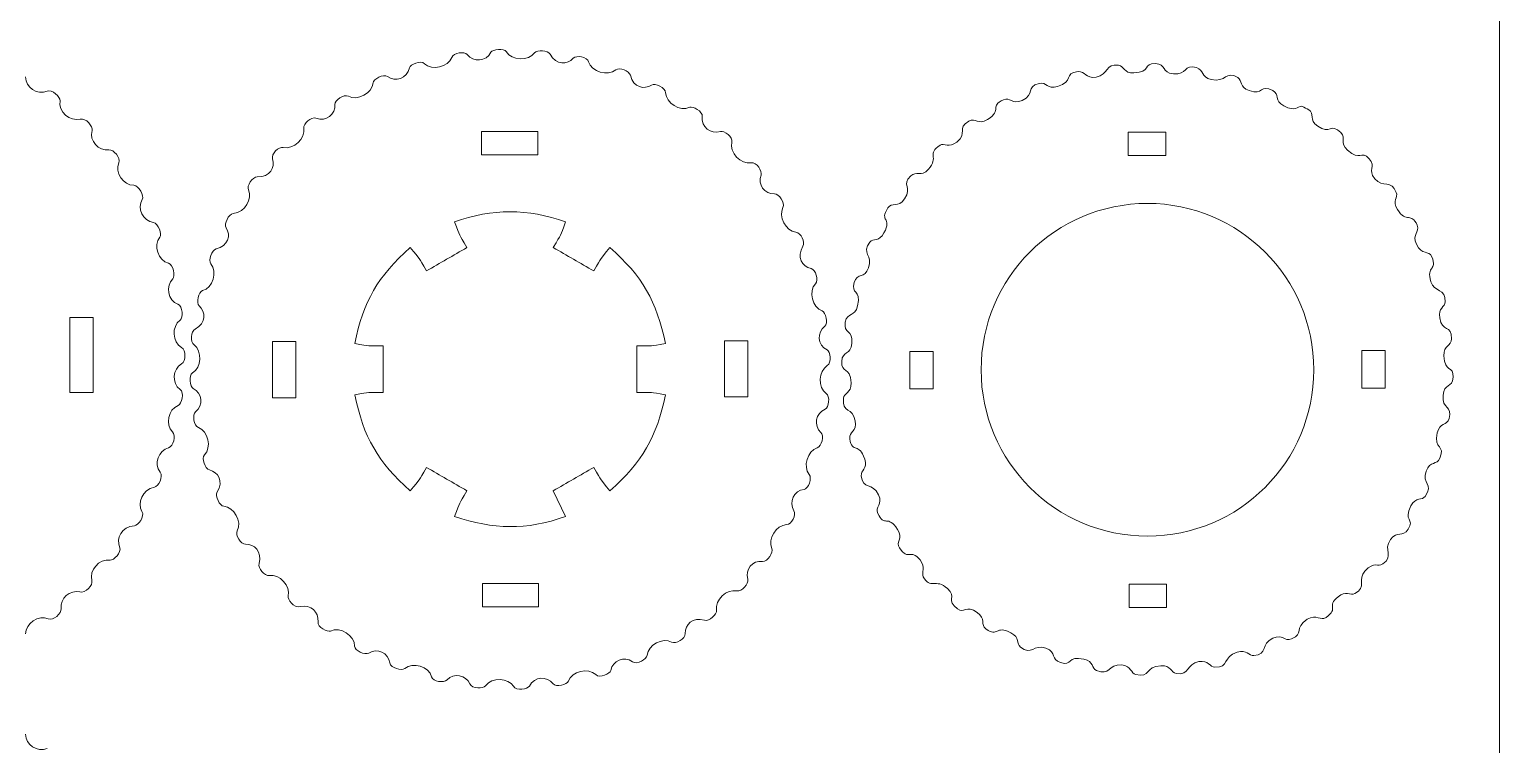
# Model space of a CAD drawing. Header units: centimetres. Extents: x -58 to 58, y -52 to 52.
# Drawn here: x -7.61 to 11.43, y 27.46 to 36.72 of the extents above; entities that cross this region are included whole.
import ezdxf

# ---------------------------------------------------------------- set-up
doc = ezdxf.new("R2010")
doc.units = ezdxf.units.CM
doc.header["$MEASUREMENT"] = 0
doc.layers.add('Camada 1', color=7, linetype='Continuous')

msp = doc.modelspace()

# ---------------------------------------------------------------- linework, layer by layer
at = {"layer": 'Camada 1', "color": 5, "lineweight": 9}
msp.add_open_spline([(11.4264, 51.17008), (11.4264, 51.17008), (11.4264, 1.18999), (11.4264, 1.18999)], degree=3, dxfattribs=at)
at = {"layer": 'Camada 1', "color": 3, "lineweight": 9}
for points in [[(-1.94339, 36.39915), (-1.97679, 36.44369), (-2.12294, 36.41867), (-2.14357, 36.36204)], [(-1.63792, 36.42715), (-1.69721, 36.30781), (-1.86333, 36.29239), (-1.94339, 36.39915)], [(-1.43721, 36.43616), (-1.46257, 36.48091), (-1.61662, 36.47001), (-1.63792, 36.42715)], [(-1.0719, 36.41947), (-1.14845, 36.31029), (-1.36961, 36.31683), (-1.43721, 36.43616)], [(-0.86952, 36.40357), (-0.89699, 36.45436), (-1.03925, 36.46605), (-1.0719, 36.41947)], [(-0.57076, 36.35004), (-0.64638, 36.26708), (-0.79092, 36.25824), (-0.86952, 36.40357)], [(-0.3711, 36.30552), (-0.38851, 36.36745), (-0.53174, 36.39285), (-0.57076, 36.35004)], [(-2.69147, 36.22557), (-2.72195, 36.08582), (-2.87493, 36.0386), (-2.97594, 36.1135)], [(-2.49706, 36.27989), (-2.54873, 36.32958), (-2.68233, 36.26747), (-2.69147, 36.22557)], [(-2.14357, 36.36204), (-2.18926, 36.23665), (-2.40075, 36.18727), (-2.49706, 36.27989)], [(-0.02029, 36.19876), (-0.12286, 36.11137), (-0.33465, 36.17576), (-0.3711, 36.30552)], [(0.16893, 36.13056), (0.15606, 36.18392), (0.0283, 36.24014), (-0.02029, 36.19876)], [(5.96748, 36.17725), (5.77509, 36.15404), (5.91812, 36.05148), (5.7021, 35.9838)], [(6.20059, 36.10649), (6.0591, 36.08138), (6.06866, 36.18945), (5.96748, 36.17725)], [(6.49272, 36.25904), (6.31351, 36.28852), (6.37012, 36.13659), (6.20059, 36.10649)], [(6.69041, 36.16023), (6.55623, 36.15469), (6.56555, 36.24705), (6.49272, 36.25904)], [(6.96888, 36.28043), (6.80636, 36.28781), (6.91463, 36.16949), (6.69041, 36.16023)], [(7.20193, 36.14963), (7.04431, 36.16401), (7.1127, 36.27391), (6.96888, 36.28043)], [(7.50218, 36.229), (7.3329, 36.27968), (7.38683, 36.13277), (7.20193, 36.14963)], [(7.69024, 36.07471), (7.55024, 36.1061), (7.60234, 36.19901), (7.50218, 36.229)], [(8.03675, 36.09934), (7.87732, 36.19911), (7.88708, 36.03057), (7.69024, 36.07471)], [(-7.38506, 35.92273), (-7.50783, 35.86704), (-7.66723, 35.97357), (-7.66284, 36.1082)], [(-3.1624, 36.03226), (-3.17179, 35.89693), (-3.36625, 35.79375), (-3.48299, 35.85773)], [(-2.97594, 36.1135), (-3.02707, 36.15141), (-3.15909, 36.08002), (-3.1624, 36.03226)], [(0.44405, 36.00252), (0.34972, 35.94103), (0.20798, 35.96874), (0.16893, 36.13056)], [(0.62614, 35.90277), (0.62419, 35.97132), (0.49047, 36.03278), (0.44405, 36.00252)], [(5.46328, 36.02374), (5.28383, 35.9773), (5.41686, 35.88553), (5.24259, 35.80488)], [(5.7021, 35.9838), (5.56355, 35.94039), (5.56204, 36.04929), (5.46328, 36.02374)], [(8.18117, 35.93233), (8.05757, 35.97758), (8.09645, 36.06197), (8.03675, 36.09934)], [(8.49175, 35.93114), (8.31779, 36.02349), (8.36966, 35.86333), (8.18117, 35.93233)], [(-7.21711, 35.79758), (-7.20724, 35.85171), (-7.32465, 35.95011), (-7.38506, 35.92273)], [(-6.95505, 35.56196), (-7.08612, 35.52383), (-7.24165, 35.66326), (-7.21711, 35.79758)], [(-3.48299, 35.85773), (-3.54524, 35.89185), (-3.66065, 35.79989), (-3.65729, 35.75298)], [(0.93862, 35.71586), (0.80771, 35.65378), (0.62981, 35.77458), (0.62614, 35.90277)], [(5.00027, 35.81338), (4.81368, 35.72876), (4.9951, 35.68535), (4.7943, 35.55772)], [(5.24259, 35.80488), (5.1113, 35.74411), (5.08795, 35.85315), (5.00027, 35.81338)], [(8.63257, 35.73391), (8.5046, 35.80092), (8.57688, 35.88596), (8.49175, 35.93114)], [(-3.65729, 35.75298), (-3.64828, 35.62702), (-3.77004, 35.52569), (-3.90214, 35.57362)], [(1.10011, 35.59415), (1.10875, 35.66514), (0.97525, 35.73322), (0.93862, 35.71586)], [(8.86707, 35.72782), (8.79598, 35.72993), (8.78929, 35.65185), (8.63257, 35.73391)], [(8.95687, 35.68315), (8.92698, 35.69808), (8.89699, 35.71289), (8.86707, 35.72782)], [(9.07062, 35.46901), (8.95216, 35.55218), (9.03323, 35.63469), (8.95687, 35.68315)], [(-6.80236, 35.41336), (-6.78596, 35.4666), (-6.8841, 35.58259), (-6.95505, 35.56196)], [(-4.05939, 35.44548), (-4.03522, 35.31337), (-4.19563, 35.1632), (-4.32584, 35.19589)], [(-3.90214, 35.57362), (-3.96482, 35.59638), (-4.06991, 35.50308), (-4.05939, 35.44548)], [(1.33513, 35.4023), (1.21028, 35.36051), (1.08421, 35.46351), (1.10011, 35.59415)], [(1.48317, 35.26327), (1.49953, 35.32654), (1.38535, 35.41907), (1.33513, 35.4023)], [(4.55313, 35.5347), (4.39153, 35.44337), (4.54409, 35.38867), (4.39635, 35.26516)], [(4.7943, 35.55772), (4.67181, 35.4799), (4.64177, 35.58479), (4.55313, 35.5347)], [(9.37057, 35.38729), (9.23804, 35.52214), (9.22893, 35.35786), (9.07062, 35.46901)], [(-6.58443, 35.1639), (-6.7171, 35.14223), (-6.84193, 35.28477), (-6.80236, 35.41336)], [(1.73321, 34.99527), (1.60054, 34.97073), (1.44936, 35.13257), (1.48317, 35.26327)], [(4.18024, 35.22487), (4.00285, 35.11651), (4.17287, 35.06956), (4.02819, 34.91231)], [(4.39635, 35.26516), (4.29403, 35.1796), (4.23373, 35.25753), (4.18024, 35.22487)], [(9.45623, 35.15949), (9.35082, 35.25671), (9.44202, 35.31458), (9.37057, 35.38729)], [(-6.45632, 34.99695), (-6.42911, 35.05824), (-6.52372, 35.1738), (-6.58443, 35.1639)], [(-4.46527, 35.0465), (-4.42956, 34.93557), (-4.49816, 34.81126), (-4.66231, 34.81346)], [(-4.32584, 35.19589), (-4.38413, 35.21053), (-4.48496, 35.10766), (-4.46527, 35.0465)], [(9.73808, 35.04791), (9.62773, 35.1691), (9.62134, 35.00723), (9.45623, 35.15949)], [(9.81011, 34.79008), (9.70988, 34.90975), (9.8327, 34.944), (9.73808, 35.04791)], [(-6.2623, 34.70503), (-6.39648, 34.70252), (-6.51085, 34.8742), (-6.45632, 34.99695)], [(1.86152, 34.83664), (1.88104, 34.88645), (1.80297, 35.00817), (1.73321, 34.99527)], [(4.02819, 34.91231), (3.93096, 34.80668), (3.87628, 34.89825), (3.80027, 34.82654)], [(-6.15261, 34.52324), (-6.12599, 34.56519), (-6.193, 34.70631), (-6.2623, 34.70503)], [(-4.66231, 34.81346), (-4.7255, 34.8143), (-4.80197, 34.69623), (-4.77793, 34.6449)], [(2.03611, 34.59346), (1.9067, 34.58742), (1.81419, 34.71592), (1.86152, 34.83664)], [(3.80027, 34.82654), (3.66977, 34.70341), (3.82998, 34.6859), (3.71951, 34.52792)], [(10.08905, 34.61335), (10.02413, 34.78609), (9.91783, 34.66149), (9.81011, 34.79008)], [(-6.00869, 34.22391), (-6.14139, 34.23869), (-6.22499, 34.40918), (-6.15261, 34.52324)], [(-4.77793, 34.6449), (-4.72697, 34.53609), (-4.81161, 34.35482), (-4.97358, 34.33811)], [(2.1453, 34.41864), (2.17845, 34.47906), (2.09126, 34.59604), (2.03611, 34.59346)], [(3.71951, 34.52792), (3.63793, 34.41124), (3.55284, 34.48899), (3.50442, 34.4128)], [(4.71176, 32.3164), (4.71176, 33.50605), (5.67617, 34.47044), (6.8658, 34.47044)], [(6.8658, 34.47044), (8.05544, 34.47044), (9.01983, 33.50605), (9.01983, 32.3164)], [(10.10214, 34.39264), (10.03015, 34.50581), (10.11482, 34.54476), (10.08905, 34.61335)], [(-4.97358, 34.33811), (-5.03569, 34.3317), (-5.0967, 34.20522), (-5.06493, 34.15558)], [(-2.10763, 34.2324), (-1.61719, 34.40643), (-1.1593, 34.40628), (-0.66914, 34.2323)], [(2.31318, 34.09888), (2.18202, 34.11269), (2.0818, 34.3029), (2.1453, 34.41864)], [(3.50442, 34.4128), (3.38657, 34.22735), (3.56465, 34.30067), (3.45388, 34.08893)], [(10.3573, 34.18742), (10.28506, 34.36678), (10.22268, 34.2032), (10.10214, 34.39264)], [(-5.9235, 34.03175), (-5.89525, 34.06518), (-5.94205, 34.21647), (-6.00869, 34.22391)], [(-5.06493, 34.15558), (-5.00258, 34.05817), (-5.03856, 33.91844), (-5.19434, 33.88131)], [(-1.94814, 33.89877), (-2.05615, 34.08588), (-2.03164, 34.03194), (-2.10763, 34.2324)], [(-0.66914, 34.2323), (-0.74507, 34.032), (-0.72065, 34.08573), (-0.82859, 33.89879)], [(2.40417, 33.91503), (2.43462, 33.96556), (2.37998, 34.09184), (2.31318, 34.09888)], [(3.45388, 34.08893), (3.3919, 33.9704), (3.31622, 34.02426), (3.26957, 33.96739)], [(10.34928, 33.94408), (10.2891, 34.07365), (10.3953, 34.09303), (10.3573, 34.18742)], [(-5.8142, 33.69643), (-5.94643, 33.72919), (-6.01154, 33.92765), (-5.9235, 34.03175)], [(-3.40003, 32.65541), (-3.28755, 33.20133), (-3.10419, 33.52438), (-2.6808, 33.90085)], [(-2.6808, 33.90085), (-2.54542, 33.73509), (-2.57984, 33.78318), (-2.47198, 33.59634)], [(-2.47198, 33.59634), (-2.29734, 33.69716), (-2.12275, 33.79799), (-1.94814, 33.89877)], [(-0.82859, 33.89879), (-0.65396, 33.79799), (-0.47938, 33.69718), (-0.30476, 33.59636)], [(-0.30476, 33.59636), (-0.19684, 33.78328), (-0.23134, 33.73503), (-0.09594, 33.90087)], [(-0.09594, 33.90087), (0.3233, 33.5283), (0.51033, 33.20472), (0.62343, 32.65543)], [(2.50933, 33.62678), (2.39513, 33.65052), (2.31948, 33.77464), (2.40417, 33.91503)], [(3.26957, 33.96739), (3.15567, 33.8285), (3.31413, 33.79732), (3.25521, 33.637)], [(10.54728, 33.77914), (10.50625, 33.87457), (10.42353, 33.78422), (10.34928, 33.94408)], [(-5.19434, 33.88131), (-5.25372, 33.86715), (-5.30114, 33.7343), (-5.26333, 33.68983)], [(10.53745, 33.4546), (10.4688, 33.67384), (10.62753, 33.59242), (10.54728, 33.77914)], [(-5.75507, 33.49467), (-5.72292, 33.52383), (-5.7489, 33.68026), (-5.8142, 33.69643)], [(-5.26333, 33.68983), (-5.17636, 33.58752), (-5.24011, 33.37579), (-5.37271, 33.34136)], [(2.56603, 33.43095), (2.60999, 33.47769), (2.56887, 33.61439), (2.50933, 33.62678)], [(3.25521, 33.637), (3.20142, 33.49061), (3.11134, 33.58025), (3.06872, 33.44598)], [(-5.69185, 33.16542), (-5.8188, 33.21311), (-5.85605, 33.40302), (-5.75507, 33.49467)], [(-5.37271, 33.34136), (-5.4227, 33.32839), (-5.45168, 33.17671), (-5.41594, 33.14516)], [(2.65315, 33.07838), (2.52429, 33.12184), (2.47538, 33.33455), (2.56603, 33.43095)], [(3.06872, 33.44598), (3.01952, 33.29089), (3.1621, 33.36496), (3.11271, 33.14537)], [(10.7227, 33.19662), (10.72893, 33.37455), (10.58055, 33.31687), (10.53745, 33.4546)], [(-5.66315, 32.95783), (-5.61848, 32.98943), (-5.62821, 33.14152), (-5.69185, 33.16542)], [(-5.41594, 33.14516), (-5.32861, 33.06803), (-5.32373, 32.92285), (-5.46819, 32.84303)], [(3.11271, 33.14537), (3.07848, 32.99322), (2.9775, 33.07046), (2.95306, 32.93158)], [(10.65031, 32.98792), (10.62768, 33.1176), (10.72022, 33.126), (10.7227, 33.19662)], [(-5.64205, 32.60618), (-5.76155, 32.67119), (-5.77428, 32.87923), (-5.66315, 32.95783)], [(2.68641, 32.87934), (2.73304, 32.91433), (2.70169, 33.06201), (2.65315, 33.07838)], [(10.80453, 32.71845), (10.80607, 32.90754), (10.68355, 32.79754), (10.65031, 32.98792)], [(-5.46819, 32.84303), (-5.51977, 32.81453), (-5.53567, 32.67772), (-5.48129, 32.63832)], [(2.71702, 32.57349), (2.59033, 32.63733), (2.58266, 32.80148), (2.68641, 32.87934)], [(2.95306, 32.93158), (2.92587, 32.77717), (3.05498, 32.84549), (3.03802, 32.65793)], [(-5.64299, 32.393), (-5.58753, 32.4237), (-5.58162, 32.57332), (-5.64205, 32.60618)], [(-5.48129, 32.63832), (-5.37498, 32.56129), (-5.38107, 32.34306), (-5.50013, 32.27555)], [(-3.03173, 32.62679), (-3.24757, 32.62679), (-3.18868, 32.62104), (-3.40003, 32.65541)], [(-3.03173, 32.02192), (-3.03173, 32.22354), (-3.03173, 32.42517), (-3.03173, 32.62679)], [(0.62343, 32.65543), (0.41195, 32.62106), (0.47101, 32.62681), (0.25503, 32.62681)], [(0.25503, 32.62681), (0.25503, 32.42519), (0.25503, 32.22357), (0.25503, 32.02195)], [(2.71917, 32.37115), (2.7791, 32.40734), (2.75778, 32.55296), (2.71702, 32.57349)], [(3.03802, 32.65793), (3.02396, 32.50228), (2.91361, 32.56579), (2.90715, 32.42494)], [(10.70419, 32.49705), (10.69826, 32.6405), (10.80369, 32.61643), (10.80453, 32.71845)], [(-5.66325, 32.06318), (-5.77106, 32.14141), (-5.75908, 32.32872), (-5.64299, 32.393)], [(2.70685, 32.00856), (2.59756, 32.08508), (2.60502, 32.30226), (2.71917, 32.37115)], [(2.90715, 32.42494), (2.89961, 32.26061), (3.01794, 32.37303), (3.02747, 32.14567)], [(10.82444, 32.21871), (10.83195, 32.38164), (10.71356, 32.27156), (10.70419, 32.49705)], [(-5.50013, 32.27555), (-5.55374, 32.24514), (-5.53354, 32.09523), (-5.49377, 32.07519)], [(6.8658, 30.16239), (5.67617, 30.16239), (4.71176, 31.12678), (4.71176, 32.3164)], [(9.01983, 32.3164), (9.01983, 31.12678), (8.05544, 30.16239), (6.8658, 30.16239)], [(10.6936, 31.98568), (10.70767, 32.14139), (10.81796, 32.07784), (10.82444, 32.21871)], [(-5.68925, 31.85294), (-5.63729, 31.87248), (-5.60592, 32.02158), (-5.66325, 32.06318)], [(-5.49377, 32.07519), (-5.36902, 32.01237), (-5.35986, 31.85331), (-5.45885, 31.77411)], [(-3.40003, 31.9933), (-3.18868, 32.02765), (-3.24757, 32.02192), (-3.03173, 32.02192)], [(-2.6808, 30.74784), (-3.09997, 31.12056), (-3.28691, 31.44394), (-3.40003, 31.9933)], [(0.62332, 31.99333), (0.5109, 31.44751), (0.32738, 31.12422), (-0.09591, 30.74786)], [(0.25503, 32.02195), (0.47086, 32.02195), (0.41198, 32.02769), (0.62332, 31.99333)], [(2.69119, 31.80577), (2.74243, 31.82637), (2.75723, 31.97326), (2.70685, 32.00856)], [(3.02747, 32.14567), (3.03308, 32.01163), (2.93521, 32.01385), (2.92859, 31.94873)], [(-5.7599, 31.51107), (-5.85667, 31.60474), (-5.81532, 31.80552), (-5.68925, 31.85294)], [(2.63762, 31.50424), (2.53925, 31.59301), (2.5679, 31.75617), (2.69119, 31.80577)], [(2.92859, 31.94873), (2.90806, 31.74649), (3.04958, 31.83871), (3.08133, 31.65551)], [(10.77296, 31.68538), (10.82373, 31.85461), (10.67688, 31.80062), (10.6936, 31.98568)], [(-5.45885, 31.77411), (-5.50969, 31.73342), (-5.48149, 31.58861), (-5.42579, 31.56845)], [(3.08133, 31.65551), (3.10609, 31.51271), (2.99471, 31.51874), (3.01038, 31.42353)], [(10.61887, 31.49832), (10.65021, 31.63912), (10.74318, 31.58603), (10.77296, 31.68538)], [(-5.8116, 31.3069), (-5.74893, 31.32158), (-5.71238, 31.46506), (-5.7599, 31.51107)], [(-5.42579, 31.56845), (-5.30059, 31.52313), (-5.2498, 31.30921), (-5.34742, 31.21297)], [(2.58954, 31.30497), (2.64988, 31.32289), (2.67901, 31.46689), (2.63762, 31.50424)], [(3.01038, 31.42353), (3.04359, 31.22179), (3.13281, 31.38495), (3.20361, 31.15888)], [(10.65378, 31.17197), (10.72806, 31.34593), (10.57031, 31.28018), (10.61887, 31.49832)], [(-5.92065, 30.99135), (-6.00376, 31.09542), (-5.94221, 31.27629), (-5.8116, 31.3069)], [(2.48593, 30.95953), (2.40078, 31.06106), (2.46225, 31.26715), (2.58954, 31.30497)], [(-5.34742, 31.21297), (-5.3893, 31.17169), (-5.33977, 31.03201), (-5.28208, 31.01895)], [(-2.47195, 31.05237), (-2.57988, 30.86541), (-2.54531, 30.91372), (-2.6808, 30.74784)], [(-1.94811, 30.74994), (-2.12275, 30.85072), (-2.29732, 30.95155), (-2.47195, 31.05237)], [(-0.30474, 31.05237), (-0.47936, 30.95155), (-0.65396, 30.85075), (-0.82856, 30.74997)], [(-0.09591, 30.74786), (-0.23131, 30.91366), (-0.19684, 30.86548), (-0.30474, 31.05237)], [(3.20361, 31.15888), (3.24364, 31.031), (3.15207, 31.01569), (3.15931, 30.94241)], [(10.47592, 31.00539), (10.52522, 31.14032), (10.61377, 31.07822), (10.65378, 31.17197)], [(-5.99269, 30.79585), (-5.94688, 30.80345), (-5.87351, 30.93229), (-5.92065, 30.99135)], [(-5.28208, 31.01895), (-5.1717, 30.99393), (-5.09462, 30.87189), (-5.1805, 30.73412)], [(2.41872, 30.76816), (2.47427, 30.7747), (2.52399, 30.91416), (2.48593, 30.95953)], [(3.15931, 30.94241), (3.17768, 30.7562), (3.30577, 30.86449), (3.38272, 30.69873)], [(10.46202, 30.67625), (10.58085, 30.84081), (10.41281, 30.83267), (10.47592, 31.00539)], [(-6.15558, 30.48235), (-6.21761, 30.58491), (-6.15474, 30.76896), (-5.99269, 30.79585)], [(-5.1805, 30.73412), (-5.21432, 30.67986), (-5.14675, 30.55315), (-5.09702, 30.54998)], [(-2.10761, 30.4163), (-2.03159, 30.61676), (-2.0562, 30.56276), (-1.94811, 30.74994)], [(-0.82856, 30.74997), (-0.82856, 30.74997), (-0.66907, 30.4163), (-0.66907, 30.4163)], [(2.28827, 30.49121), (2.21646, 30.60265), (2.28679, 30.75261), (2.41872, 30.76816)], [(3.38272, 30.69873), (3.44361, 30.56754), (3.33443, 30.54413), (3.37429, 30.45623)], [(10.27805, 30.55538), (10.34023, 30.67401), (10.42378, 30.62328), (10.46202, 30.67625)], [(-6.25364, 30.29655), (-6.20587, 30.29941), (-6.11703, 30.41861), (-6.15558, 30.48235)], [(-5.09702, 30.54998), (-4.9611, 30.54131), (-4.85782, 30.34712), (-4.9224, 30.23002)], [(2.19231, 30.31089), (2.25227, 30.31206), (2.32301, 30.43731), (2.28827, 30.49121)], [(10.24257, 30.25327), (10.3307, 30.39117), (10.17375, 30.35639), (10.27805, 30.55538)], [(-6.44546, 30.02228), (-6.4926, 30.12966), (-6.42297, 30.2865), (-6.25364, 30.29655)], [(-0.66907, 30.4163), (-1.18374, 30.23369), (-1.60431, 30.24879), (-2.10761, 30.4163)], [(2.00031, 30.00322), (1.9442, 30.12418), (2.05887, 30.30832), (2.19231, 30.31089)], [(3.37429, 30.45623), (3.45956, 30.26823), (3.50267, 30.45071), (3.62987, 30.25023)], [(-4.9224, 30.23002), (-4.95117, 30.17784), (-4.87904, 30.05417), (-4.81448, 30.05745)], [(3.62987, 30.25023), (3.70725, 30.12824), (3.60075, 30.08285), (3.653, 30.00911)], [(9.91359, 29.80155), (10.06328, 29.90879), (9.91416, 29.97715), (10.01297, 30.11695)], [(10.01297, 30.11695), (10.10323, 30.24466), (10.16662, 30.13444), (10.24257, 30.25327)], [(-6.56791, 29.85156), (-6.52638, 29.84501), (-6.41361, 29.94978), (-6.44546, 30.02228)], [(-4.81448, 30.05745), (-4.69869, 30.06331), (-4.59469, 29.9635), (-4.64, 29.80627)], [(1.88145, 29.83587), (1.94544, 29.8281), (2.02505, 29.94985), (2.00031, 30.00322)], [(3.653, 30.00911), (3.77852, 29.83198), (3.79101, 30.00995), (3.92145, 29.85362)], [(-6.805, 29.58888), (-6.84213, 29.71319), (-6.71443, 29.87472), (-6.56791, 29.85156)], [(-4.64, 29.80627), (-4.65599, 29.75078), (-4.57331, 29.64166), (-4.50488, 29.65278)], [(1.68897, 29.60399), (1.64979, 29.72914), (1.75254, 29.85154), (1.88145, 29.83587)], [(3.92145, 29.85362), (4.00523, 29.75324), (3.93153, 29.69546), (3.96276, 29.63621)], [(9.5513, 29.41876), (9.7116, 29.50325), (9.58289, 29.60023), (9.68246, 29.70859)], [(9.68246, 29.70859), (9.80981, 29.84719), (9.84701, 29.75385), (9.91359, 29.80155)], [(-6.95872, 29.44006), (-6.89352, 29.42245), (-6.7853, 29.52286), (-6.805, 29.58888)], [(-4.50488, 29.65278), (-4.37536, 29.67383), (-4.2275, 29.51672), (-4.2606, 29.38687)], [(1.54638, 29.45239), (1.61121, 29.43681), (1.70732, 29.54533), (1.68897, 29.60399)], [(3.96276, 29.63621), (4.05168, 29.46742), (4.12558, 29.62231), (4.27534, 29.48434)], [(-7.20275, 29.22252), (-7.22248, 29.35232), (-7.08505, 29.47416), (-6.95872, 29.44006)], [(-4.2606, 29.38687), (-4.2702, 29.34925), (-4.20076, 29.2251), (-4.09782, 29.2506)], [(1.28538, 29.20162), (1.25814, 29.33512), (1.41734, 29.48343), (1.54638, 29.45239)], [(4.27534, 29.48434), (4.40039, 29.36912), (4.25179, 29.33427), (4.40621, 29.21901)], [(9.17857, 29.10905), (9.35334, 29.23287), (9.17843, 29.24637), (9.33368, 29.37722)], [(9.33368, 29.37722), (9.43334, 29.46121), (9.49233, 29.38769), (9.5513, 29.41876)], [(-7.66227, 28.89555), (-7.66609, 29.03086), (-7.49307, 29.14699), (-7.36928, 29.09225)], [(-7.36928, 29.09225), (-7.30762, 29.06497), (-7.19309, 29.15901), (-7.20275, 29.22252)], [(-4.09782, 29.2506), (-3.97721, 29.28046), (-3.86062, 29.17949), (-3.87619, 29.05369)], [(1.12913, 29.07301), (1.19069, 29.05446), (1.29536, 29.15271), (1.28538, 29.20162)], [(4.40621, 29.21901), (4.48968, 29.1567), (4.51554, 29.27704), (4.66111, 29.17459)], [(4.66111, 29.17459), (4.77911, 29.09152), (4.69643, 29.01665), (4.77476, 28.9605)], [(8.93621, 29.08522), (9.05683, 29.16192), (9.1047, 29.05673), (9.17857, 29.10905)], [(-3.87619, 29.05369), (-3.88503, 28.98229), (-3.75099, 28.91544), (-3.71518, 28.93292)], [(-3.71518, 28.93292), (-3.58731, 28.99532), (-3.40097, 28.87423), (-3.40198, 28.739)], [(0.87935, 28.90004), (0.8745, 29.01622), (0.97603, 29.11911), (1.12913, 29.07301)], [(4.77476, 28.9605), (4.93918, 28.84266), (4.89, 29.01929), (5.09858, 28.90999)], [(8.7314, 28.83031), (8.90258, 28.89927), (8.75282, 28.96857), (8.93621, 29.08522)], [(0.3865, 28.62009), (0.39808, 28.75215), (0.58719, 28.85363), (0.70387, 28.79116)], [(0.70387, 28.79116), (0.76039, 28.76089), (0.88208, 28.83486), (0.87935, 28.90004)], [(5.09858, 28.90999), (5.21748, 28.84768), (5.16328, 28.77224), (5.22026, 28.72559)], [(5.22026, 28.72559), (5.36559, 28.6066), (5.38919, 28.7705), (5.5506, 28.71127)], [(8.24522, 28.61533), (8.42733, 28.63341), (8.3295, 28.76456), (8.48969, 28.83909)], [(8.48969, 28.83909), (8.62063, 28.90001), (8.63797, 28.79267), (8.7314, 28.83031)], [(-3.40198, 28.739), (-3.40244, 28.68019), (-3.26856, 28.61652), (-3.21859, 28.64802)], [(-3.21859, 28.64802), (-3.10909, 28.71707), (-2.96314, 28.65075), (-2.94496, 28.52117)], [(-0.08522, 28.42358), (-0.06213, 28.55068), (0.08837, 28.61499), (0.19862, 28.53528)], [(0.19862, 28.53528), (0.25478, 28.49467), (0.38167, 28.5652), (0.3865, 28.62009)], [(5.5506, 28.71127), (5.69865, 28.65694), (5.60577, 28.56795), (5.74167, 28.52473)], [(5.74167, 28.52473), (5.89752, 28.47518), (5.82391, 28.61792), (6.04196, 28.56883)], [(6.04196, 28.56883), (6.17284, 28.53939), (6.13997, 28.4526), (6.20714, 28.42221)], [(7.53174, 28.53726), (7.66353, 28.56037), (7.66694, 28.4675), (7.74062, 28.46493)], [(7.74062, 28.46493), (7.92847, 28.45837), (7.83551, 28.59911), (8.02873, 28.65961)], [(8.02873, 28.65961), (8.15668, 28.69968), (8.17184, 28.60806), (8.24522, 28.61533)], [(-2.94496, 28.52117), (-2.93523, 28.45183), (-2.79097, 28.41716), (-2.75276, 28.44947)], [(-2.75276, 28.44947), (-2.65042, 28.53602), (-2.43896, 28.47246), (-2.40472, 28.33938)], [(-2.20483, 28.29952), (-2.11672, 28.39524), (-1.95958, 28.36786), (-1.90855, 28.24833)], [(-0.63559, 28.28094), (-0.58705, 28.41707), (-0.37323, 28.45881), (-0.27967, 28.3688)], [(-0.27967, 28.3688), (-0.22799, 28.31907), (-0.09287, 28.3815), (-0.08522, 28.42358)], [(6.20714, 28.42221), (6.37827, 28.3448), (6.35863, 28.50955), (6.53036, 28.49393)], [(6.53036, 28.49393), (6.66398, 28.48177), (6.64892, 28.38516), (6.71241, 28.36997)], [(6.71241, 28.36997), (6.91386, 28.32175), (6.82509, 28.47432), (7.04124, 28.48342)], [(7.04124, 28.48342), (7.17511, 28.48907), (7.16614, 28.39659), (7.23884, 28.38463)], [(7.23884, 28.38463), (7.42301, 28.35432), (7.36261, 28.50761), (7.53174, 28.53726)], [(-2.40472, 28.33938), (-2.38966, 28.28085), (-2.24311, 28.25792), (-2.20483, 28.29952)], [(-1.90855, 28.24833), (-1.88076, 28.18323), (-1.73219, 28.18972), (-1.7077, 28.22397)], [(-1.7077, 28.22397), (-1.62122, 28.34491), (-1.40917, 28.32539), (-1.34361, 28.21806)], [(-1.34361, 28.21806), (-1.30651, 28.15735), (-1.16168, 28.17703), (-1.13916, 28.219)], [(-1.13916, 28.219), (-1.06936, 28.34921), (-0.91085, 28.34971), (-0.83481, 28.2524)], [(-0.83481, 28.2524), (-0.79083, 28.19611), (-0.6492, 28.24278), (-0.63559, 28.28094)], [(-7.38506, 27.4117), (-7.50783, 27.356), (-7.66723, 27.46253), (-7.66284, 27.59717)]]:
    msp.add_open_spline(points, degree=3, dxfattribs=at)
at = {"layer": 'Camada 1', "lineweight": 9}
for points in [[(-1.75684, 35.09811), (-1.75684, 35.19923), (-1.75684, 35.30037), (-1.75684, 35.4015)], [(-1.75684, 35.4015), (-1.51412, 35.4015), (-1.27142, 35.4015), (-1.02872, 35.4015)], [(-1.02872, 35.4015), (-1.02872, 35.30037), (-1.02872, 35.19923), (-1.02872, 35.09811)], [(7.10271, 35.39483), (6.9409, 35.39483), (6.77907, 35.39483), (6.61728, 35.39483)], [(6.61728, 35.39483), (6.61728, 35.29371), (6.61728, 35.19257), (6.61728, 35.09144)], [(7.10271, 35.09144), (7.10271, 35.19257), (7.10271, 35.29371), (7.10271, 35.39483)], [(-1.02872, 35.09811), (-1.27142, 35.09811), (-1.51412, 35.09811), (-1.75684, 35.09811)], [(6.61728, 35.09144), (6.77907, 35.09144), (6.9409, 35.09144), (7.10271, 35.09144)], [(-7.0921, 32.99332), (-6.991, 32.99332), (-6.88985, 32.99332), (-6.78874, 32.99332)], [(-7.0921, 32.02247), (-7.0921, 32.34609), (-7.0921, 32.66972), (-7.0921, 32.99332)], [(-6.78874, 32.99332), (-6.78874, 32.66972), (-6.78874, 32.34609), (-6.78874, 32.02247)], [(-4.46552, 31.95445), (-4.46552, 32.19717), (-4.46552, 32.43987), (-4.46552, 32.6826)], [(-4.46552, 32.6826), (-4.3644, 32.6826), (-4.26326, 32.6826), (-4.16213, 32.6826)], [(-4.16213, 32.6826), (-4.16213, 32.43987), (-4.16213, 32.19717), (-4.16213, 31.95445)], [(1.38679, 31.9647), (1.38679, 32.20742), (1.38679, 32.45012), (1.38679, 32.69282)], [(1.38679, 32.69282), (1.48794, 32.69282), (1.58904, 32.69282), (1.6902, 32.69282)], [(1.6902, 32.69282), (1.6902, 32.45012), (1.6902, 32.20742), (1.6902, 31.9647)], [(9.94428, 32.56487), (9.84317, 32.56487), (9.74202, 32.56487), (9.6409, 32.56487)], [(9.6409, 32.56487), (9.6409, 32.40308), (9.6409, 32.24125), (9.6409, 32.07945)], [(9.94428, 32.07945), (9.94428, 32.24125), (9.94428, 32.40308), (9.94428, 32.56487)], [(3.78732, 32.55323), (3.78732, 32.39142), (3.78732, 32.22961), (3.78732, 32.06781)], [(4.09071, 32.55323), (3.98957, 32.55323), (3.88844, 32.55323), (3.78732, 32.55323)], [(4.09071, 32.06781), (4.09071, 32.22961), (4.09071, 32.39142), (4.09071, 32.55323)], [(-6.78874, 32.02247), (-6.88985, 32.02247), (-6.991, 32.02247), (-7.0921, 32.02247)], [(3.78732, 32.06781), (3.88844, 32.06781), (3.98957, 32.06781), (4.09071, 32.06781)], [(9.6409, 32.07945), (9.74202, 32.07945), (9.84317, 32.07945), (9.94428, 32.07945)], [(-4.16213, 31.95445), (-4.26326, 31.95445), (-4.3644, 31.95445), (-4.46552, 31.95445)], [(1.6902, 31.9647), (1.58904, 31.9647), (1.48794, 31.9647), (1.38679, 31.9647)], [(-1.74662, 29.2458), (-1.74662, 29.34693), (-1.74662, 29.44806), (-1.74662, 29.54919)], [(-1.74662, 29.54919), (-1.5039, 29.54919), (-1.2612, 29.54919), (-1.0185, 29.54919)], [(-1.0185, 29.54919), (-1.0185, 29.44806), (-1.0185, 29.34693), (-1.0185, 29.2458)], [(7.11434, 29.54124), (6.95254, 29.54124), (6.79071, 29.54124), (6.62892, 29.54124)], [(6.62892, 29.54124), (6.62892, 29.44011), (6.62892, 29.33898), (6.62892, 29.23785)], [(7.11434, 29.23785), (7.11434, 29.33898), (7.11434, 29.44011), (7.11434, 29.54124)], [(-1.0185, 29.2458), (-1.2612, 29.2458), (-1.5039, 29.2458), (-1.74662, 29.2458)], [(6.62892, 29.23785), (6.79071, 29.23785), (6.95254, 29.23785), (7.11434, 29.23785)]]:
    msp.add_open_spline(points, degree=3, dxfattribs=at)

doc.saveas('drawing.dxf')
